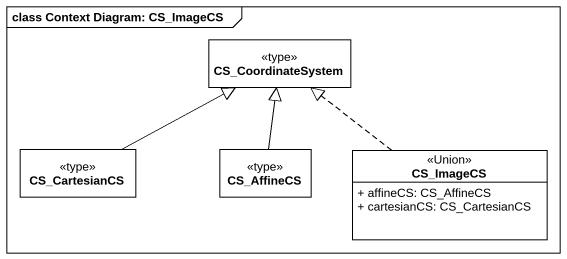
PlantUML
@startuml
mainframe class Context Diagram: CS_ImageCS
hide circle
hide empty members
skinparam classAttributeIconSize 0
class CS_CoordinateSystem <<type>>
class CS_CartesianCS <<type>>
class CS_AffineCS <<type>>
class CS_ImageCS <<Union>> {
  + affineCS: CS_AffineCS
  + cartesianCS: CS_CartesianCS
}
CS_CartesianCS -right-|> CS_CoordinateSystem
CS_AffineCS -up-|> CS_CoordinateSystem
CS_ImageCS .up.|> CS_CoordinateSystem
@enduml
